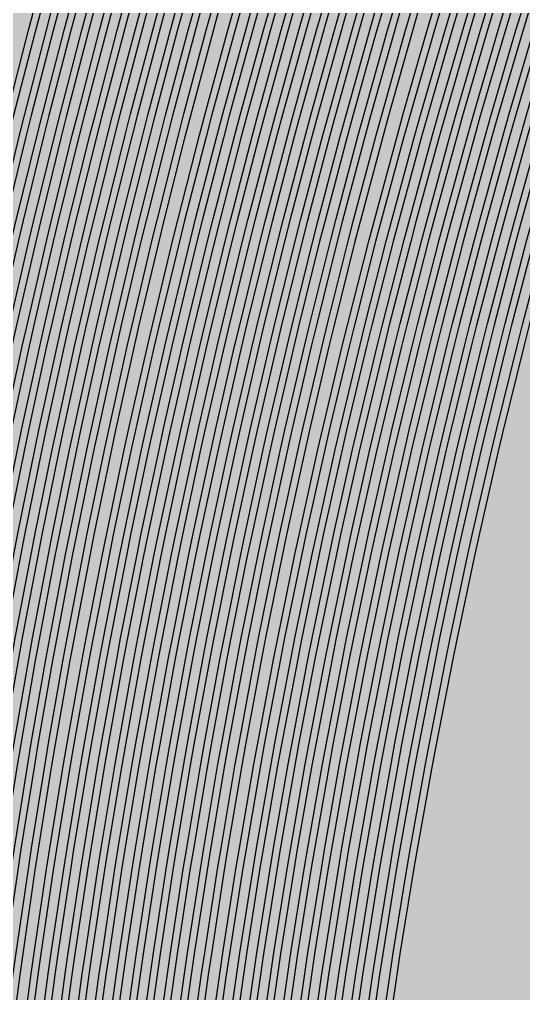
# Model space of a CAD drawing. Header units: metres. Extents: x -7220 to 10980, y -29667 to 1833.
# Drawn here: x 3068.9 to 3219, y -17403.7 to -17113.4 of the extents above; entities that cross this region are included whole.
import ezdxf

# ---------------------------------------------------------------- set-up
doc = ezdxf.new("R2010")
doc.units = ezdxf.units.M
doc.layers.add('Metal1', color=4, linetype='CONTINUOUS')
doc.layers.add('Polyimide', color=7, linetype='CONTINUOUS')

msp = doc.modelspace()

# ---------------------------------------------------------------- hatches: boundary and pattern name
at = {"layer": 'Polyimide'}
msp.add_hatch(color=7, dxfattribs=at).paths.add_polyline_path([(4099.45, -13861.55), (4142.64, -14152.77), (4214.18, -14438.35), (4313.36, -14715.55), (4439.24, -14981.69), (4590.59, -15234.21), (4765.97, -15470.68), (4963.68, -15688.82), (5181.82, -15886.53), (5418.29, -16061.91), (5670.81, -16213.26), (5936.95, -16339.14), (6214.15, -16438.32), (6499.73, -16509.85), (6790.95, -16553.05), (7085, -16567.5), (9980.38, -16567.5), (10058.79, -16571.35), (10136.45, -16582.87), (10212.6, -16601.95), (10286.52, -16628.4), (10357.49, -16661.96), (10424.83, -16702.32), (10487.89, -16749.09), (10546.06, -16801.81), (10598.78, -16859.98), (10645.55, -16923.04), (10685.91, -16990.38), (10719.48, -17061.35), (10745.93, -17135.27), (10765, -17211.43), (10776.52, -17289.08), (10780.38, -17367.5), (10780.38, -21957.3), (10741.61, -22012.91), (10705.97, -22070.59), (10673.58, -22130.14), (10644.53, -22191.39), (10618.92, -22254.16), (10596.82, -22318.25), (10578.3, -22383.46), (10563.41, -22449.6), (10552.21, -22516.46), (10544.72, -22583.84), (10540.97, -22651.53), (10540.97, -22719.32), (10544.72, -22787.01), (10552.21, -22854.38), (10563.41, -22921.24), (10578.3, -22987.38), (10596.82, -23052.6), (10618.92, -23116.68), (10644.53, -23179.45), (10673.58, -23240.71), (10705.97, -23300.26), (10741.61, -23357.93), (10780.38, -23413.54), (10780.38, -28667.5), (10776.52, -28745.91), (10765, -28823.57), (10745.93, -28899.73), (10719.48, -28973.65), (10685.91, -29044.62), (10645.55, -29111.96), (10598.78, -29175.01), (10546.06, -29233.19), (10487.89, -29285.91), (10424.83, -29332.68), (10357.49, -29373.04), (10286.52, -29406.6), (10212.6, -29433.05), (10136.45, -29452.13), (10058.79, -29463.65), (9980.38, -29467.5), (-6219.63, -29467.5), (-6298.04, -29463.65), (-6375.7, -29452.13), (-6451.85, -29433.05), (-6525.77, -29406.6), (-6596.74, -29373.04), (-6664.08, -29332.68), (-6727.14, -29285.91), (-6785.31, -29233.19), (-6838.03, -29175.01), (-6884.8, -29111.96), (-6925.16, -29044.62), (-6958.73, -28973.65), (-6985.18, -28899.73), (-7004.25, -28823.57), (-7015.77, -28745.91), (-7019.63, -28667.5), (-7019.63, -23426.32), (-6979.36, -23370.07), (-6942.33, -23311.63), (-6908.66, -23251.2), (-6878.45, -23188.96), (-6851.81, -23125.12), (-6828.81, -23059.88), (-6809.53, -22993.44), (-6794.04, -22926.02), (-6782.37, -22857.83), (-6774.57, -22789.09), (-6770.67, -22720.02), (-6770.67, -22650.84), (-6774.57, -22581.77), (-6782.37, -22513.03), (-6794.04, -22444.84), (-6809.53, -22377.42), (-6828.81, -22310.98), (-6851.81, -22245.74), (-6878.45, -22181.89), (-6908.66, -22119.66), (-6942.33, -22059.22), (-6979.36, -22000.79), (-7019.63, -21944.54), (-7019.63, -17367.5), (-7015.77, -17289.08), (-7004.25, -17211.43), (-6985.18, -17135.27), (-6958.73, -17061.35), (-6925.16, -16990.38), (-6884.8, -16923.04), (-6838.03, -16859.98), (-6785.31, -16801.81), (-6727.14, -16749.09), (-6664.08, -16702.32), (-6596.74, -16661.96), (-6525.77, -16628.4), (-6451.85, -16601.95), (-6375.7, -16582.87), (-6298.04, -16571.35), (-6219.63, -16567.5), (-3314, -16567.5), (-3019.95, -16553.05), (-2728.73, -16509.85), (-2443.15, -16438.32), (-2165.95, -16339.14), (-1899.81, -16213.26), (-1647.29, -16061.91), (-1410.82, -15886.53), (-1192.68, -15688.82), (-994.97, -15470.68), (-819.59, -15234.21), (-668.24, -14981.69), (-542.36, -14715.55), (-443.18, -14438.35), (-371.64, -14152.77), (-328.45, -13861.55), (-314, -13567.5), (-314, -13373.48), (-317.45, -13328.11), (-327.72, -13283.78), (-344.58, -13241.52), (-367.63, -13202.3), (-396.35, -13167.01), (-430.08, -13136.47), (-468.03, -13111.38), (-509.35, -13092.32), (-509.35, -13092.32), (-578.18, -13061.27), (-642.2, -13021.24), (-700.26, -12972.96), (-751.3, -12917.31), (-794.39, -12855.3), (-828.74, -12788.06), (-853.73, -12716.8), (-868.91, -12642.84), (-874, -12567.5), (-868.91, -12492.16), (-853.73, -12418.19), (-828.74, -12346.94), (-794.39, -12279.7), (-751.3, -12217.69), (-700.26, -12162.04), (-642.2, -12113.76), (-578.18, -12073.73), (-509.35, -12042.68), (-509.35, -12042.68), (-468.03, -12023.62), (-430.08, -11998.53), (-396.35, -11967.99), (-367.63, -11932.7), (-344.58, -11893.47), (-327.72, -11851.21), (-317.45, -11806.89), (-314, -11761.52), (-314, -11074.31), (-317.45, -11028.94), (-327.72, -10984.62), (-344.58, -10942.36), (-367.63, -10903.13), (-396.35, -10867.84), (-430.08, -10837.3), (-468.03, -10812.21), (-509.35, -10793.16), (-509.35, -10793.16), (-578.18, -10762.1), (-642.2, -10722.07), (-700.26, -10673.8), (-751.3, -10618.15), (-794.39, -10556.13), (-828.74, -10488.89), (-853.73, -10417.64), (-868.91, -10343.67), (-874, -10268.33), (-868.91, -10192.99), (-853.73, -10119.03), (-828.74, -10047.77), (-794.39, -9980.53), (-751.3, -9918.52), (-700.26, -9862.87), (-642.2, -9814.59), (-578.18, -9774.56), (-509.35, -9743.51), (-509.35, -9743.51), (-468.03, -9724.45), (-430.08, -9699.36), (-396.35, -9668.82), (-367.63, -9633.53), (-344.58, -9594.31), (-327.72, -9552.05), (-317.45, -9507.72), (-314, -9462.35), (-314, -8775.14), (-317.45, -8729.78), (-327.72, -8685.45), (-344.58, -8643.19), (-367.63, -8603.96), (-396.35, -8568.68), (-430.08, -8538.14), (-468.03, -8513.05), (-509.35, -8493.99), (-509.35, -8493.99), (-578.18, -8462.94), (-642.2, -8422.91), (-700.26, -8374.63), (-751.3, -8318.98), (-794.39, -8256.97), (-828.74, -8189.73), (-853.73, -8118.47), (-868.91, -8044.5), (-874, -7969.17), (-868.91, -7893.83), (-853.73, -7819.86), (-828.74, -7748.61), (-794.39, -7681.36), (-751.3, -7619.35), (-700.26, -7563.7), (-642.2, -7515.42), (-578.18, -7475.4), (-509.35, -7444.34), (-509.35, -7444.34), (-468.03, -7425.28), (-430.08, -7400.2), (-396.35, -7369.66), (-367.63, -7334.37), (-344.58, -7295.14), (-327.72, -7252.88), (-317.45, -7208.56), (-314, -7163.19), (-314, -6475.98), (-317.45, -6430.61), (-327.72, -6386.29), (-344.58, -6344.02), (-367.63, -6304.8), (-396.35, -6269.51), (-430.08, -6238.97), (-468.03, -6213.88), (-509.35, -6194.82), (-509.35, -6194.82), (-578.18, -6163.77), (-642.2, -6123.74), (-700.26, -6075.46), (-751.3, -6019.81), (-794.39, -5957.8), (-828.74, -5890.56), (-853.73, -5819.31), (-868.91, -5745.34), (-874, -5670), (-868.91, -5594.66), (-853.73, -5520.69), (-828.74, -5449.44), (-794.39, -5382.2), (-751.3, -5320.19), (-700.26, -5264.54), (-642.2, -5216.26), (-578.18, -5176.23), (-509.35, -5145.18), (-509.35, -5145.18), (-468.03, -5126.12), (-430.08, -5101.03), (-396.35, -5070.49), (-367.63, -5035.2), (-344.58, -4995.98), (-327.72, -4953.71), (-317.45, -4909.39), (-314, -4864.02), (-314, 380), (-314, 1532.5), (-269, 1532.5), (-268.78, 1525.63), (-268.1, 1518.79), (-266.98, 1512.02), (-265.42, 1505.32), (-263.43, 1498.75), (-261.01, 1492.32), (-258.17, 1486.06), (-254.93, 1480), (-251.3, 1474.17), (-247.3, 1468.58), (-242.94, 1463.27), (-238.25, 1458.25), (-233.23, 1453.56), (-227.92, 1449.2), (-222.33, 1445.2), (-216.5, 1441.57), (-210.44, 1438.33), (-204.18, 1435.49), (-197.75, 1433.07), (-191.18, 1431.08), (-184.48, 1429.52), (-177.71, 1428.4), (-170.87, 1427.72), (-164, 1427.5), (-157.13, 1427.72), (-150.29, 1428.4), (-143.52, 1429.52), (-136.82, 1431.08), (-130.25, 1433.07), (-123.82, 1435.49), (-117.56, 1438.33), (-111.5, 1441.57), (-105.67, 1445.2), (-100.08, 1449.2), (-94.77, 1453.56), (-89.75, 1458.25), (-85.06, 1463.27), (-80.7, 1468.58), (-76.7, 1474.17), (-73.07, 1480), (-69.83, 1486.06), (-66.99, 1492.32), (-64.57, 1498.75), (-62.58, 1505.32), (-61.02, 1512.02), (-59.9, 1518.79), (-59.22, 1525.63), (-59, 1532.5), (1786, 1532.5), (3835, 1532.5), (3835.21, 1539.04), (3835.86, 1545.55), (3836.92, 1552.01), (3838.41, 1558.38), (3840.31, 1564.64), (3842.61, 1570.77), (3845.31, 1576.73), (3848.4, 1582.5), (3851.85, 1588.06), (3855.66, 1593.38), (3859.82, 1598.43), (3864.29, 1603.21), (3869.07, 1607.68), (3874.12, 1611.84), (3879.44, 1615.65), (3885, 1619.1), (3890.77, 1622.19), (3896.73, 1624.89), (3902.86, 1627.19), (3909.12, 1629.09), (3915.49, 1630.58), (3921.95, 1631.64), (3928.46, 1632.29), (3935, 1632.5), (3941.54, 1632.29), (3948.05, 1631.64), (3954.51, 1630.58), (3960.88, 1629.09), (3967.14, 1627.19), (3973.27, 1624.89), (3979.23, 1622.19), (3985, 1619.1), (3990.56, 1615.65), (3995.88, 1611.84), (4000.93, 1607.68), (4005.71, 1603.21), (4010.18, 1598.43), (4014.34, 1593.38), (4018.15, 1588.06), (4021.6, 1582.5), (4024.69, 1576.73), (4027.39, 1570.77), (4029.69, 1564.64), (4031.59, 1558.38), (4033.08, 1552.01), (4034.14, 1545.55), (4034.79, 1539.04), (4035, 1532.5), (4085, 1532.5), (4085, 380), (4085, 330), (4085, -4864.02), (4088.45, -4909.39), (4098.72, -4953.71), (4115.58, -4995.98), (4138.63, -5035.2), (4167.35, -5070.49), (4201.08, -5101.03), (4239.03, -5126.12), (4280.35, -5145.18), (4280.35, -5145.18), (4349.18, -5176.23), (4413.2, -5216.26), (4471.26, -5264.54), (4522.3, -5320.19), (4565.39, -5382.2), (4599.74, -5449.44), (4624.73, -5520.69), (4639.91, -5594.66), (4645, -5670), (4639.91, -5745.34), (4624.73, -5819.31), (4599.74, -5890.56), (4565.39, -5957.8), (4522.3, -6019.81), (4471.26, -6075.46), (4413.2, -6123.74), (4349.18, -6163.77), (4280.35, -6194.82), (4239.03, -6213.88), (4201.08, -6238.97), (4167.35, -6269.51), (4138.63, -6304.8), (4115.58, -6344.02), (4098.72, -6386.29), (4088.45, -6430.61), (4085, -6475.98), (4085, -13567.5), (4099.45, -13861.55)])

# ---------------------------------------------------------------- linework, layer by layer
at = {"layer": 'Metal1'}
for points in [[(3013.06, -17422.89), (3016.21, -17397.92), (3017.05, -17391.64), (3020.55, -17366.66), (3021.48, -17360.38), (3025.34, -17335.41), (3026.36, -17329.13), (3030.58, -17304.16), (3031.68, -17297.87), (3036.26, -17272.91), (3037.46, -17266.62), (3042.4, -17241.65), (3043.69, -17235.36), (3049, -17210.4), (3050.39, -17204.11), (3056.06, -17179.15), (3057.54, -17172.86), (3063.58, -17147.9), (3065.16, -17141.6), (3071.57, -17116.65), (3073.24, -17110.35)], [(3075.17, -17110.87), (3073.51, -17117.15), (3067.09, -17142.09), (3065.53, -17148.38), (3059.48, -17173.32), (3058.01, -17179.6), (3052.34, -17204.55), (3050.96, -17210.83), (3045.65, -17235.77), (3044.36, -17242.05), (3039.42, -17267), (3038.23, -17273.27), (3033.65, -17298.23), (3032.55, -17304.5), (3028.33, -17329.46), (3027.32, -17335.72), (3023.46, -17360.68), (3022.53, -17366.95), (3019.03, -17391.91), (3018.2, -17398.17), (3015.05, -17423.14)], [(3018.13, -17422.89), (3021.29, -17397.92), (3022.13, -17391.64), (3025.64, -17366.66), (3026.57, -17360.38), (3030.45, -17335.41), (3031.47, -17329.13), (3035.7, -17304.16), (3036.81, -17297.87), (3041.41, -17272.91), (3042.62, -17266.62), (3047.58, -17241.65), (3048.87, -17235.36), (3054.2, -17210.4), (3055.59, -17204.11), (3061.28, -17179.15), (3062.77, -17172.85), (3068.84, -17147.9), (3070.41, -17141.6), (3076.86, -17116.65), (3078.53, -17110.35)], [(3080.46, -17110.87), (3078.79, -17117.15), (3072.35, -17142.09), (3070.78, -17148.38), (3064.71, -17173.32), (3063.23, -17179.6), (3057.54, -17204.55), (3056.15, -17210.83), (3050.83, -17235.77), (3049.54, -17242.05), (3044.58, -17267), (3043.38, -17273.28), (3038.78, -17298.23), (3037.67, -17304.5), (3033.44, -17329.46), (3032.42, -17335.72), (3028.55, -17360.68), (3027.62, -17366.95), (3024.11, -17391.91), (3023.27, -17398.17), (3020.11, -17423.14)], [(3023.19, -17422.89), (3026.36, -17397.91), (3027.2, -17391.64), (3030.73, -17366.66), (3031.67, -17360.38), (3035.56, -17335.41), (3036.58, -17329.13), (3040.83, -17304.16), (3041.95, -17297.87), (3046.56, -17272.91), (3047.77, -17266.62), (3052.75, -17241.65), (3054.05, -17235.36), (3059.4, -17210.4), (3060.79, -17204.11), (3066.51, -17179.15), (3068, -17172.85), (3074.09, -17147.9), (3075.67, -17141.6), (3082.14, -17116.65), (3083.82, -17110.34)], [(3085.75, -17110.87), (3084.07, -17117.15), (3077.61, -17142.09), (3076.03, -17148.38), (3069.94, -17173.32), (3068.46, -17179.6), (3062.74, -17204.55), (3061.35, -17210.83), (3056.01, -17235.78), (3054.71, -17242.05), (3049.73, -17267), (3048.53, -17273.28), (3043.91, -17298.23), (3042.8, -17304.5), (3038.55, -17329.46), (3037.53, -17335.73), (3033.64, -17360.68), (3032.71, -17366.95), (3029.18, -17391.91), (3028.34, -17398.17), (3025.17, -17423.14)], [(3028.25, -17422.89), (3031.43, -17397.91), (3032.28, -17391.64), (3035.82, -17366.66), (3036.76, -17360.38), (3040.66, -17335.41), (3041.69, -17329.13), (3045.96, -17304.16), (3047.08, -17297.87), (3051.71, -17272.91), (3052.92, -17266.62), (3057.92, -17241.65), (3059.23, -17235.36), (3064.59, -17210.4), (3065.99, -17204.11), (3071.73, -17179.15), (3073.23, -17172.85), (3079.34, -17147.9), (3080.93, -17141.6), (3087.42, -17116.64), (3089.11, -17110.34)], [(3091.04, -17110.87), (3089.36, -17117.16), (3082.87, -17142.09), (3081.28, -17148.38), (3075.17, -17173.32), (3073.68, -17179.6), (3067.95, -17204.55), (3066.55, -17210.83), (3061.18, -17235.78), (3059.88, -17242.05), (3054.89, -17267), (3053.68, -17273.28), (3049.05, -17298.23), (3047.93, -17304.5), (3043.66, -17329.46), (3042.64, -17335.73), (3038.74, -17360.68), (3037.8, -17366.95), (3034.26, -17391.91), (3033.42, -17398.17), (3030.23, -17423.14)], [(3033.31, -17422.89), (3036.51, -17397.91), (3037.36, -17391.64), (3040.91, -17366.66), (3041.85, -17360.38), (3045.77, -17335.41), (3046.8, -17329.13), (3051.09, -17304.16), (3052.21, -17297.87), (3056.86, -17272.9), (3058.08, -17266.62), (3063.09, -17241.65), (3064.4, -17235.36), (3069.79, -17210.4), (3071.2, -17204.11), (3076.96, -17179.15), (3078.46, -17172.85), (3084.59, -17147.9), (3086.19, -17141.6), (3092.71, -17116.64), (3094.4, -17110.34)], [(3096.33, -17110.87), (3094.64, -17117.16), (3088.13, -17142.1), (3086.54, -17148.38), (3080.4, -17173.32), (3078.9, -17179.61), (3073.15, -17204.55), (3071.75, -17210.83), (3066.36, -17235.78), (3065.05, -17242.05), (3060.04, -17267), (3058.82, -17273.28), (3054.18, -17298.23), (3053.06, -17304.5), (3048.78, -17329.46), (3047.75, -17335.73), (3043.83, -17360.68), (3042.89, -17366.95), (3039.34, -17391.91), (3038.49, -17398.18), (3035.29, -17423.14)], [(3038.37, -17422.89), (3041.58, -17397.91), (3042.43, -17391.64), (3046, -17366.66), (3046.95, -17360.38), (3050.88, -17335.41), (3051.92, -17329.13), (3056.21, -17304.16), (3057.34, -17297.87), (3062.01, -17272.9), (3063.23, -17266.62), (3068.27, -17241.65), (3069.58, -17235.36), (3074.99, -17210.4), (3076.4, -17204.11), (3082.18, -17179.15), (3083.69, -17172.85), (3089.85, -17147.9), (3091.45, -17141.6), (3097.99, -17116.64), (3099.69, -17110.34)], [(3101.62, -17110.87), (3099.92, -17117.16), (3093.39, -17142.1), (3091.79, -17148.38), (3085.63, -17173.32), (3084.13, -17179.61), (3078.35, -17204.55), (3076.94, -17210.83), (3071.54, -17235.78), (3070.23, -17242.05), (3065.19, -17267), (3063.97, -17273.28), (3059.31, -17298.23), (3058.18, -17304.5), (3053.89, -17329.46), (3052.85, -17335.73), (3048.92, -17360.69), (3047.98, -17366.95), (3044.41, -17391.91), (3043.56, -17398.18), (3040.36, -17423.14)], [(3043.43, -17422.89), (3046.65, -17397.91), (3047.51, -17391.64), (3051.09, -17366.66), (3052.04, -17360.38), (3055.99, -17335.41), (3057.03, -17329.13), (3061.34, -17304.16), (3062.47, -17297.87), (3067.16, -17272.9), (3068.38, -17266.62), (3073.44, -17241.65), (3074.76, -17235.36), (3080.19, -17210.4), (3081.6, -17204.11), (3087.41, -17179.15), (3088.92, -17172.85), (3095.1, -17147.9), (3096.71, -17141.6), (3103.27, -17116.64), (3104.98, -17110.34)], [(3106.91, -17110.87), (3105.2, -17117.16), (3098.65, -17142.1), (3097.04, -17148.38), (3090.86, -17173.32), (3089.35, -17179.61), (3083.55, -17204.55), (3082.14, -17210.83), (3076.72, -17235.78), (3075.4, -17242.06), (3070.35, -17267.01), (3069.12, -17273.28), (3064.44, -17298.23), (3063.31, -17304.5), (3059, -17329.46), (3057.96, -17335.73), (3054.02, -17360.69), (3053.07, -17366.95), (3049.49, -17391.91), (3048.64, -17398.18), (3045.42, -17423.14)], [(3048.49, -17422.89), (3051.73, -17397.91), (3052.59, -17391.63), (3056.18, -17366.66), (3057.13, -17360.38), (3061.1, -17335.41), (3062.14, -17329.12), (3066.47, -17304.16), (3067.61, -17297.87), (3072.31, -17272.9), (3073.54, -17266.61), (3078.61, -17241.65), (3079.94, -17235.36), (3085.38, -17210.4), (3086.81, -17204.1), (3092.63, -17179.15), (3094.15, -17172.85), (3100.35, -17147.89), (3101.97, -17141.59), (3108.56, -17116.64), (3110.27, -17110.34)], [(3112.2, -17110.87), (3110.49, -17117.16), (3103.9, -17142.1), (3102.29, -17148.38), (3096.09, -17173.33), (3094.58, -17179.61), (3088.76, -17204.55), (3087.34, -17210.83), (3081.89, -17235.78), (3080.57, -17242.06), (3075.5, -17267.01), (3074.27, -17273.28), (3069.57, -17298.23), (3068.44, -17304.5), (3064.11, -17329.46), (3063.07, -17335.73), (3059.11, -17360.69), (3058.16, -17366.95), (3054.57, -17391.91), (3053.71, -17398.18), (3050.48, -17423.14)], [(3053.56, -17422.89), (3056.8, -17397.91), (3057.66, -17391.63), (3061.27, -17366.66), (3062.23, -17360.38), (3066.2, -17335.41), (3067.25, -17329.12), (3071.6, -17304.16), (3072.74, -17297.87), (3077.46, -17272.9), (3078.69, -17266.61), (3083.78, -17241.65), (3085.11, -17235.36), (3090.58, -17210.4), (3092.01, -17204.1), (3097.86, -17179.15), (3099.38, -17172.85), (3105.61, -17147.89), (3107.23, -17141.59), (3113.84, -17116.64), (3115.56, -17110.34)], [(3117.49, -17110.87), (3115.77, -17117.16), (3109.16, -17142.1), (3107.54, -17148.39), (3101.32, -17173.33), (3099.8, -17179.61), (3093.96, -17204.55), (3092.53, -17210.83), (3087.07, -17235.78), (3085.74, -17242.06), (3080.65, -17267.01), (3079.42, -17273.28), (3074.71, -17298.23), (3073.57, -17304.51), (3069.22, -17329.46), (3068.18, -17335.73), (3064.2, -17360.69), (3063.25, -17366.95), (3059.64, -17391.91), (3058.78, -17398.18), (3055.54, -17423.14)], [(3058.62, -17422.89), (3061.87, -17397.91), (3062.74, -17391.63), (3066.36, -17366.66), (3067.32, -17360.38), (3071.31, -17335.41), (3072.36, -17329.12), (3076.73, -17304.16), (3077.87, -17297.87), (3082.61, -17272.9), (3083.85, -17266.61), (3088.96, -17241.65), (3090.29, -17235.36), (3095.78, -17210.4), (3097.21, -17204.1), (3103.08, -17179.15), (3104.61, -17172.85), (3110.86, -17147.89), (3112.49, -17141.59), (3119.12, -17116.64), (3120.85, -17110.34)], [(3122.77, -17110.87), (3121.05, -17117.16), (3114.42, -17142.1), (3112.8, -17148.39), (3106.55, -17173.33), (3105.02, -17179.61), (3099.16, -17204.55), (3097.73, -17210.83), (3092.25, -17235.78), (3090.91, -17242.06), (3085.81, -17267.01), (3084.57, -17273.28), (3079.84, -17298.23), (3078.69, -17304.51), (3074.33, -17329.46), (3073.29, -17335.73), (3069.3, -17360.69), (3068.34, -17366.95), (3064.72, -17391.91), (3063.86, -17398.18), (3060.6, -17423.14)], [(3063.7, -17422.89), (3066.97, -17397.91), (3067.84, -17391.63), (3071.49, -17366.66), (3072.45, -17360.38), (3076.46, -17335.41), (3077.52, -17329.12), (3081.9, -17304.15), (3083.05, -17297.87), (3087.81, -17272.9), (3089.06, -17266.61), (3094.19, -17241.65), (3095.54, -17235.36), (3101.05, -17210.4), (3102.49, -17204.1), (3108.39, -17179.15), (3109.92, -17172.85), (3116.21, -17147.89), (3117.84, -17141.59), (3124.51, -17116.64), (3126.25, -17110.34)], [(3128.17, -17110.87), (3126.44, -17117.16), (3119.78, -17142.1), (3118.14, -17148.39), (3111.87, -17173.33), (3110.33, -17179.61), (3104.44, -17204.55), (3103, -17210.84), (3097.49, -17235.78), (3096.15, -17242.06), (3091.02, -17267.01), (3089.77, -17273.28), (3085.02, -17298.23), (3083.87, -17304.51), (3079.49, -17329.46), (3078.43, -17335.73), (3074.42, -17360.69), (3073.46, -17366.96), (3069.82, -17391.91), (3068.96, -17398.18), (3065.69, -17423.14)], [(3069.02, -17422.89), (3072.35, -17397.91), (3073.24, -17391.63), (3076.95, -17366.66), (3077.93, -17360.38), (3082.01, -17335.41), (3083.09, -17329.12), (3087.56, -17304.15), (3088.73, -17297.86), (3093.58, -17272.9), (3094.85, -17266.61), (3100.08, -17241.65), (3101.45, -17235.35), (3107.06, -17210.4), (3108.53, -17204.1), (3114.54, -17179.14), (3116.1, -17172.84), (3122.5, -17147.89), (3124.17, -17141.59), (3130.96, -17116.64), (3132.73, -17110.33)], [(3134.65, -17110.88), (3132.89, -17117.17), (3126.1, -17142.11), (3124.44, -17148.39), (3118.04, -17173.33), (3116.48, -17179.62), (3110.48, -17204.56), (3109.01, -17210.84), (3103.4, -17235.79), (3102.03, -17242.07), (3096.81, -17267.01), (3095.54, -17273.29), (3090.69, -17298.24), (3089.52, -17304.51), (3085.06, -17329.46), (3083.99, -17335.74), (3079.9, -17360.69), (3078.92, -17366.96), (3075.21, -17391.92), (3074.33, -17398.18), (3071, -17423.14)], [(3074.08, -17422.89), (3077.42, -17397.91), (3078.31, -17391.63), (3082.03, -17366.66), (3083.02, -17360.37), (3087.12, -17335.4), (3088.2, -17329.12), (3092.68, -17304.15), (3093.86, -17297.86), (3098.73, -17272.9), (3100, -17266.61), (3105.25, -17241.65), (3106.62, -17235.35), (3112.26, -17210.39), (3113.73, -17204.1), (3119.76, -17179.14), (3121.33, -17172.84), (3127.76, -17147.89), (3129.43, -17141.59), (3136.25, -17116.64), (3138.02, -17110.33)], [(3139.94, -17110.88), (3138.17, -17117.17), (3131.36, -17142.11), (3129.69, -17148.4), (3123.27, -17173.33), (3121.7, -17179.62), (3115.68, -17204.56), (3114.21, -17210.84), (3108.58, -17235.79), (3107.21, -17242.07), (3101.96, -17267.01), (3100.69, -17273.29), (3095.83, -17298.24), (3094.65, -17304.51), (3090.17, -17329.47), (3089.09, -17335.74), (3084.99, -17360.69), (3084.01, -17366.96), (3080.29, -17391.92), (3079.4, -17398.18), (3076.06, -17423.14)], [(3079.14, -17422.89), (3082.5, -17397.91), (3083.39, -17391.63), (3087.12, -17366.66), (3088.11, -17360.37), (3092.23, -17335.4), (3093.31, -17329.12), (3097.81, -17304.15), (3098.99, -17297.86), (3103.88, -17272.9), (3105.15, -17266.61), (3110.42, -17241.65), (3111.8, -17235.35), (3117.46, -17210.39), (3118.94, -17204.1), (3124.99, -17179.14), (3126.56, -17172.84), (3133.01, -17147.89), (3134.69, -17141.59), (3141.53, -17116.64), (3143.31, -17110.33)], [(3145.23, -17110.88), (3143.46, -17117.17), (3136.62, -17142.11), (3134.94, -17148.4), (3128.5, -17173.33), (3126.93, -17179.62), (3120.88, -17204.56), (3119.41, -17210.84), (3113.75, -17235.79), (3112.38, -17242.07), (3107.11, -17267.01), (3105.84, -17273.29), (3100.96, -17298.24), (3099.78, -17304.51), (3095.28, -17329.47), (3094.2, -17335.74), (3090.09, -17360.69), (3089.1, -17366.96), (3085.37, -17391.92), (3084.48, -17398.18), (3081.12, -17423.14)], [(3084.2, -17422.88), (3087.57, -17397.91), (3088.47, -17391.63), (3092.21, -17366.66), (3093.21, -17360.37), (3097.34, -17335.4), (3098.42, -17329.12), (3102.94, -17304.15), (3104.12, -17297.86), (3109.02, -17272.9), (3110.31, -17266.61), (3115.6, -17241.65), (3116.98, -17235.35), (3122.66, -17210.39), (3124.14, -17204.1), (3130.21, -17179.14), (3131.79, -17172.84), (3138.26, -17147.89), (3139.95, -17141.58), (3146.81, -17116.64), (3148.6, -17110.33)], [(3150.52, -17110.88), (3148.74, -17117.17), (3141.88, -17142.11), (3140.2, -17148.4), (3133.73, -17173.33), (3132.15, -17179.62), (3126.08, -17204.56), (3124.61, -17210.84), (3118.93, -17235.79), (3117.55, -17242.07), (3112.27, -17267.01), (3110.99, -17273.29), (3106.09, -17298.24), (3104.91, -17304.51), (3100.39, -17329.47), (3099.31, -17335.74), (3095.18, -17360.69), (3094.19, -17366.96), (3090.44, -17391.92), (3089.55, -17398.18), (3086.18, -17423.14)], [(3089.26, -17422.88), (3092.64, -17397.91), (3093.54, -17391.63), (3097.3, -17366.66), (3098.3, -17360.37), (3102.44, -17335.4), (3103.54, -17329.12), (3108.07, -17304.15), (3109.26, -17297.86), (3114.17, -17272.9), (3115.46, -17266.61), (3120.77, -17241.65), (3122.16, -17235.35), (3127.85, -17210.39), (3129.34, -17204.09), (3135.44, -17179.14), (3137.02, -17172.84), (3143.51, -17147.89), (3145.2, -17141.58), (3152.1, -17116.64), (3153.89, -17110.33)], [(3155.81, -17110.88), (3154.02, -17117.18), (3147.13, -17142.11), (3145.45, -17148.4), (3138.96, -17173.34), (3137.38, -17179.62), (3131.29, -17204.56), (3129.8, -17210.85), (3124.11, -17235.79), (3122.72, -17242.07), (3117.42, -17267.01), (3116.13, -17273.29), (3111.22, -17298.24), (3110.03, -17304.52), (3105.51, -17329.47), (3104.42, -17335.74), (3100.27, -17360.69), (3099.28, -17366.96), (3095.52, -17391.92), (3094.62, -17398.19), (3091.24, -17423.15)], [(3094.32, -17422.88), (3097.72, -17397.91), (3098.62, -17391.63), (3102.39, -17366.66), (3103.39, -17360.37), (3107.55, -17335.4), (3108.65, -17329.12), (3113.19, -17304.15), (3114.39, -17297.86), (3119.32, -17272.9), (3120.62, -17266.61), (3125.94, -17241.65), (3127.33, -17235.35), (3133.05, -17210.39), (3134.55, -17204.09), (3140.66, -17179.14), (3142.25, -17172.84), (3148.77, -17147.89), (3150.46, -17141.58), (3157.38, -17116.64), (3159.18, -17110.33)], [(3161.1, -17110.88), (3159.3, -17117.18), (3152.39, -17142.11), (3150.7, -17148.4), (3144.19, -17173.34), (3142.6, -17179.62), (3136.49, -17204.56), (3135, -17210.85), (3129.29, -17235.79), (3127.9, -17242.07), (3122.57, -17267.02), (3121.28, -17273.29), (3116.35, -17298.24), (3115.16, -17304.52), (3110.62, -17329.47), (3109.52, -17335.74), (3105.37, -17360.69), (3104.37, -17366.96), (3100.6, -17391.92), (3099.7, -17398.19), (3096.31, -17423.15)], [(3099.38, -17422.88), (3102.79, -17397.91), (3103.69, -17391.63), (3107.48, -17366.66), (3108.49, -17360.37), (3112.66, -17335.4), (3113.76, -17329.12), (3118.32, -17304.15), (3119.52, -17297.86), (3124.47, -17272.9), (3125.77, -17266.6), (3131.11, -17241.64), (3132.51, -17235.35), (3138.25, -17210.39), (3139.75, -17204.09), (3145.88, -17179.14), (3147.48, -17172.84), (3154.02, -17147.89), (3155.72, -17141.58), (3162.66, -17116.63), (3164.47, -17110.33)], [(3166.39, -17110.88), (3164.59, -17117.18), (3157.65, -17142.11), (3155.95, -17148.4), (3149.42, -17173.34), (3147.82, -17179.62), (3141.69, -17204.56), (3140.2, -17210.85), (3134.46, -17235.79), (3133.07, -17242.07), (3127.73, -17267.02), (3126.43, -17273.29), (3121.48, -17298.24), (3120.29, -17304.52), (3115.73, -17329.47), (3114.63, -17335.74), (3110.46, -17360.69), (3109.46, -17366.96), (3105.67, -17391.92), (3104.77, -17398.19), (3101.37, -17423.15)], [(3104.45, -17422.88), (3107.86, -17397.91), (3108.77, -17391.63), (3112.57, -17366.66), (3113.58, -17360.37), (3117.77, -17335.4), (3118.87, -17329.12), (3123.45, -17304.15), (3124.65, -17297.86), (3129.62, -17272.9), (3130.92, -17266.6), (3136.29, -17241.64), (3137.69, -17235.35), (3143.45, -17210.39), (3144.95, -17204.09), (3151.11, -17179.14), (3152.71, -17172.84), (3159.27, -17147.89), (3160.98, -17141.58), (3167.94, -17116.63), (3169.76, -17110.33)], [(3171.68, -17110.89), (3169.87, -17117.18), (3162.91, -17142.11), (3161.21, -17148.4), (3154.65, -17173.34), (3153.05, -17179.63), (3146.9, -17204.56), (3145.39, -17210.85), (3139.64, -17235.79), (3138.24, -17242.07), (3132.88, -17267.02), (3131.58, -17273.29), (3126.62, -17298.24), (3125.42, -17304.52), (3120.84, -17329.47), (3119.74, -17335.74), (3115.55, -17360.69), (3114.55, -17366.96), (3110.75, -17391.92), (3109.84, -17398.19), (3106.43, -17423.15)], [(3109.51, -17422.88), (3112.94, -17397.91), (3113.85, -17391.63), (3117.66, -17366.66), (3118.67, -17360.37), (3122.88, -17335.4), (3123.98, -17329.11), (3128.58, -17304.15), (3129.78, -17297.86), (3134.77, -17272.9), (3136.08, -17266.6), (3141.46, -17241.64), (3142.87, -17235.35), (3148.65, -17210.39), (3150.15, -17204.09), (3156.33, -17179.14), (3157.94, -17172.84), (3164.53, -17147.89), (3166.24, -17141.58), (3173.23, -17116.63), (3175.05, -17110.33)], [(3176.97, -17110.89), (3175.15, -17117.18), (3168.17, -17142.11), (3166.46, -17148.4), (3159.88, -17173.34), (3158.27, -17179.63), (3152.1, -17204.57), (3150.59, -17210.85), (3144.82, -17235.79), (3143.41, -17242.07), (3138.03, -17267.02), (3136.73, -17273.3), (3131.75, -17298.24), (3130.54, -17304.52), (3125.95, -17329.47), (3124.85, -17335.74), (3120.65, -17360.7), (3119.64, -17366.96), (3115.83, -17391.92), (3114.92, -17398.19), (3111.49, -17423.15)], [(3114.57, -17422.88), (3118.01, -17397.91), (3118.92, -17391.63), (3122.75, -17366.66), (3123.77, -17360.37), (3127.98, -17335.4), (3129.1, -17329.11), (3133.71, -17304.15), (3134.92, -17297.86), (3139.92, -17272.9), (3141.23, -17266.6), (3146.63, -17241.64), (3148.04, -17235.35), (3153.84, -17210.39), (3155.36, -17204.09), (3161.56, -17179.14), (3163.17, -17172.84), (3169.78, -17147.89), (3171.5, -17141.58), (3178.51, -17116.63), (3180.34, -17110.32)], [(3182.26, -17110.89), (3180.43, -17117.18), (3173.43, -17142.11), (3171.71, -17148.4), (3165.11, -17173.34), (3163.5, -17179.63), (3157.3, -17204.57), (3155.79, -17210.85), (3149.99, -17235.79), (3148.59, -17242.07), (3143.19, -17267.02), (3141.88, -17273.3), (3136.88, -17298.24), (3135.67, -17304.52), (3131.06, -17329.47), (3129.95, -17335.74), (3125.74, -17360.7), (3124.73, -17366.97), (3120.9, -17391.92), (3119.99, -17398.19), (3116.55, -17423.15)], [(3119.65, -17422.88), (3123.11, -17397.91), (3124.03, -17391.63), (3127.88, -17366.65), (3128.89, -17360.37), (3133.13, -17335.4), (3134.25, -17329.11), (3138.88, -17304.15), (3140.1, -17297.86), (3145.13, -17272.9), (3146.44, -17266.6), (3151.87, -17241.64), (3153.29, -17235.35), (3159.11, -17210.39), (3160.64, -17204.09), (3166.87, -17179.14), (3168.49, -17172.83), (3175.13, -17147.88), (3176.86, -17141.58), (3183.9, -17116.63), (3185.73, -17110.32)], [(3187.65, -17110.89), (3185.82, -17117.18), (3178.78, -17142.11), (3177.06, -17148.41), (3170.43, -17173.34), (3168.8, -17179.63), (3162.58, -17204.57), (3161.06, -17210.85), (3155.24, -17235.79), (3153.82, -17242.08), (3148.4, -17267.02), (3147.09, -17273.3), (3142.06, -17298.24), (3140.85, -17304.52), (3136.22, -17329.47), (3135.1, -17335.74), (3130.87, -17360.7), (3129.85, -17366.97), (3126.01, -17391.92), (3125.09, -17398.19), (3121.64, -17423.15)], [(3124.97, -17422.88), (3128.49, -17397.91), (3129.42, -17391.62), (3133.34, -17366.65), (3134.37, -17360.37), (3138.69, -17335.4), (3139.82, -17329.11), (3144.54, -17304.15), (3145.77, -17297.85), (3150.89, -17272.89), (3152.23, -17266.6), (3157.75, -17241.64), (3159.2, -17235.34), (3165.13, -17210.39), (3166.68, -17204.09), (3173.02, -17179.13), (3174.67, -17172.83), (3181.42, -17147.88), (3183.18, -17141.57), (3190.35, -17116.63), (3192.22, -17110.32)], [(3194.13, -17110.89), (3192.27, -17117.19), (3185.11, -17142.12), (3183.35, -17148.41), (3176.6, -17173.35), (3174.95, -17179.63), (3168.62, -17204.57), (3167.07, -17210.86), (3161.15, -17235.8), (3159.7, -17242.08), (3154.19, -17267.02), (3152.85, -17273.3), (3147.74, -17298.25), (3146.5, -17304.53), (3141.79, -17329.47), (3140.65, -17335.75), (3136.34, -17360.7), (3135.31, -17366.97), (3131.4, -17391.92), (3130.47, -17398.19), (3126.95, -17423.15)], [(3130.03, -17422.88), (3133.56, -17397.91), (3134.5, -17391.62), (3138.43, -17366.65), (3139.47, -17360.37), (3143.79, -17335.4), (3144.93, -17329.11), (3149.66, -17304.15), (3150.91, -17297.85), (3156.04, -17272.89), (3157.39, -17266.6), (3162.93, -17241.64), (3164.38, -17235.34), (3170.33, -17210.39), (3171.88, -17204.09), (3178.24, -17179.13), (3179.9, -17172.83), (3186.68, -17147.88), (3188.44, -17141.57), (3195.64, -17116.63), (3197.51, -17110.32)], [(3199.42, -17110.89), (3197.55, -17117.19), (3190.37, -17142.12), (3188.6, -17148.41), (3181.83, -17173.35), (3180.18, -17179.64), (3173.82, -17204.57), (3172.27, -17210.86), (3166.32, -17235.8), (3164.88, -17242.08), (3159.34, -17267.02), (3158, -17273.3), (3152.87, -17298.25), (3151.63, -17304.53), (3146.9, -17329.47), (3145.76, -17335.75), (3141.44, -17360.7), (3140.4, -17366.97), (3136.47, -17391.93), (3135.54, -17398.19), (3132.01, -17423.15)], [(3135.09, -17422.88), (3138.63, -17397.91), (3139.57, -17391.62), (3143.52, -17366.65), (3144.56, -17360.37), (3148.9, -17335.4), (3150.05, -17329.11), (3154.79, -17304.15), (3156.04, -17297.85), (3161.19, -17272.89), (3162.54, -17266.6), (3168.1, -17241.64), (3169.55, -17235.34), (3175.52, -17210.39), (3177.08, -17204.08), (3183.46, -17179.13), (3185.13, -17172.83), (3191.93, -17147.88), (3193.7, -17141.57), (3200.92, -17116.63), (3202.8, -17110.32)], [(3204.71, -17110.89), (3202.84, -17117.19), (3195.62, -17142.12), (3193.86, -17148.41), (3187.06, -17173.35), (3185.4, -17179.64), (3179.02, -17204.57), (3177.47, -17210.86), (3171.5, -17235.8), (3170.05, -17242.08), (3164.49, -17267.02), (3163.15, -17273.3), (3158, -17298.25), (3156.75, -17304.53), (3152.01, -17329.48), (3150.87, -17335.75), (3146.53, -17360.7), (3145.49, -17366.97), (3141.55, -17391.93), (3140.61, -17398.19), (3137.07, -17423.15)], [(3140.15, -17422.88), (3143.71, -17397.91), (3144.65, -17391.62), (3148.61, -17366.65), (3149.65, -17360.36), (3154.01, -17335.4), (3155.16, -17329.11), (3159.92, -17304.15), (3161.17, -17297.85), (3166.34, -17272.89), (3167.69, -17266.6), (3173.27, -17241.64), (3174.73, -17235.34), (3180.72, -17210.39), (3182.29, -17204.08), (3188.69, -17179.13), (3190.36, -17172.83), (3197.18, -17147.88), (3198.96, -17141.57), (3206.2, -17116.63), (3208.09, -17110.32)], [(3210, -17110.9), (3208.12, -17117.19), (3200.88, -17142.12), (3199.11, -17148.42), (3192.29, -17173.35), (3190.62, -17179.64), (3184.22, -17204.57), (3182.66, -17210.86), (3176.68, -17235.8), (3175.22, -17242.08), (3169.65, -17267.02), (3168.3, -17273.31), (3163.13, -17298.25), (3161.88, -17304.53), (3157.12, -17329.48), (3155.98, -17335.75), (3151.62, -17360.7), (3150.58, -17366.97), (3146.63, -17391.93), (3145.69, -17398.19), (3142.13, -17423.15)], [(3145.21, -17422.88), (3148.78, -17397.9), (3149.73, -17391.62), (3153.7, -17366.65), (3154.75, -17360.36), (3159.12, -17335.4), (3160.27, -17329.11), (3165.05, -17304.15), (3166.3, -17297.85), (3171.49, -17272.89), (3172.85, -17266.6), (3178.44, -17241.64), (3179.91, -17235.34), (3185.92, -17210.39), (3187.49, -17204.08), (3193.91, -17179.13), (3195.59, -17172.83), (3202.43, -17147.88), (3204.22, -17141.57), (3211.48, -17116.63), (3213.38, -17110.31)], [(3215.29, -17110.9), (3213.4, -17117.19), (3206.14, -17142.12), (3204.36, -17148.42), (3197.52, -17173.35), (3195.85, -17179.64), (3189.43, -17204.57), (3187.86, -17210.86), (3181.86, -17235.8), (3180.39, -17242.08), (3174.8, -17267.03), (3173.44, -17273.31), (3168.26, -17298.25), (3167.01, -17304.53), (3162.24, -17329.48), (3161.09, -17335.75), (3156.72, -17360.7), (3155.67, -17366.97), (3151.7, -17391.93), (3150.76, -17398.2), (3147.19, -17423.15)], [(3150.27, -17422.88), (3153.85, -17397.9), (3154.8, -17391.62), (3158.79, -17366.65), (3159.84, -17360.36), (3164.23, -17335.4), (3165.38, -17329.11), (3170.17, -17304.14), (3171.44, -17297.85), (3176.64, -17272.89), (3178, -17266.59), (3183.62, -17241.64), (3185.09, -17235.34), (3191.12, -17210.39), (3192.69, -17204.08), (3199.14, -17179.13), (3200.82, -17172.83), (3207.69, -17147.88), (3209.48, -17141.57), (3216.77, -17116.63), (3218.67, -17110.31)], [(3220.58, -17110.9), (3218.69, -17117.2), (3211.4, -17142.12), (3209.61, -17148.42), (3202.75, -17173.35), (3201.07, -17179.64), (3194.63, -17204.57), (3193.06, -17210.86), (3187.03, -17235.8), (3185.57, -17242.09), (3179.96, -17267.03), (3178.59, -17273.31), (3173.39, -17298.25), (3172.14, -17304.53), (3167.35, -17329.48), (3166.19, -17335.75), (3161.81, -17360.7), (3160.76, -17366.97), (3156.78, -17391.93), (3155.83, -17398.2), (3152.26, -17423.15)], [(3155.34, -17422.88), (3158.93, -17397.9), (3159.88, -17391.62), (3163.88, -17366.65), (3164.93, -17360.36), (3169.33, -17335.4), (3170.49, -17329.11), (3175.3, -17304.14), (3176.57, -17297.85), (3181.79, -17272.89), (3183.16, -17266.59), (3188.79, -17241.64), (3190.26, -17235.34), (3196.31, -17210.39), (3197.89, -17204.08), (3204.36, -17179.13), (3206.05, -17172.83), (3212.94, -17147.88), (3214.74, -17141.57), (3222.05, -17116.63), (3223.96, -17110.31)], [(3225.87, -17110.9), (3223.97, -17117.2), (3216.66, -17142.12), (3214.87, -17148.42), (3207.98, -17173.35), (3206.3, -17179.64), (3199.83, -17204.58), (3198.25, -17210.86), (3192.21, -17235.8), (3190.74, -17242.09), (3185.11, -17267.03), (3183.74, -17273.31), (3178.53, -17298.25), (3177.27, -17304.53), (3172.46, -17329.48), (3171.3, -17335.75), (3166.9, -17360.7), (3165.85, -17366.97), (3161.86, -17391.93), (3160.9, -17398.2), (3157.32, -17423.15)], [(3160.4, -17422.88), (3164, -17397.9), (3164.96, -17391.62), (3168.96, -17366.65), (3170.03, -17360.36), (3174.44, -17335.4), (3175.61, -17329.11), (3180.43, -17304.14), (3181.7, -17297.85), (3186.94, -17272.89), (3188.31, -17266.59), (3193.96, -17241.64), (3195.44, -17235.34), (3201.51, -17210.38), (3203.1, -17204.08), (3209.59, -17179.13), (3211.28, -17172.82), (3218.19, -17147.88), (3220, -17141.57), (3227.33, -17116.63), (3229.25, -17110.31)], [(3231.16, -17110.9), (3229.25, -17117.2), (3221.92, -17142.13), (3220.12, -17148.42), (3213.21, -17173.35), (3211.52, -17179.64), (3205.03, -17204.58), (3203.45, -17210.86), (3197.39, -17235.8), (3195.91, -17242.09), (3190.26, -17267.03), (3188.89, -17273.31), (3183.66, -17298.25), (3182.39, -17304.53), (3177.57, -17329.48), (3176.41, -17335.75), (3172, -17360.7), (3170.94, -17366.98), (3166.93, -17391.93), (3165.98, -17398.2), (3162.38, -17423.15)], [(3165.46, -17422.88), (3169.07, -17397.9), (3170.03, -17391.62), (3174.05, -17366.65), (3175.12, -17360.36), (3179.55, -17335.4), (3180.72, -17329.11), (3185.56, -17304.14), (3186.83, -17297.85), (3192.09, -17272.89), (3193.46, -17266.59), (3199.13, -17241.64), (3200.62, -17235.34), (3206.71, -17210.38), (3208.3, -17204.08), (3214.81, -17179.13), (3216.51, -17172.82), (3223.45, -17147.88), (3225.25, -17141.57), (3232.62, -17116.63), (3234.54, -17110.31)], [(3236.45, -17110.9), (3234.53, -17117.2), (3227.17, -17142.13), (3225.37, -17148.42), (3218.44, -17173.35), (3216.74, -17179.64), (3210.24, -17204.58), (3208.65, -17210.87), (3202.56, -17235.8), (3201.08, -17242.09), (3195.42, -17267.03), (3194.04, -17273.31), (3188.79, -17298.25), (3187.52, -17304.53), (3182.68, -17329.48), (3181.52, -17335.75), (3177.09, -17360.7), (3176.03, -17366.98), (3172.01, -17391.93), (3171.05, -17398.2), (3167.44, -17423.15)], [(3170.52, -17422.88), (3174.15, -17397.9), (3175.11, -17391.62), (3179.14, -17366.65), (3180.21, -17360.36), (3184.66, -17335.4), (3185.83, -17329.11), (3190.69, -17304.14), (3191.96, -17297.85), (3197.23, -17272.89), (3198.62, -17266.59), (3204.31, -17241.64), (3205.8, -17235.34), (3211.91, -17210.38), (3213.5, -17204.08), (3220.03, -17179.13), (3221.74, -17172.82), (3228.7, -17147.88), (3230.51, -17141.57), (3237.9, -17116.62), (3239.83, -17110.31)], [(3241.74, -17110.9), (3239.82, -17117.2), (3232.43, -17142.13), (3230.62, -17148.42), (3223.67, -17173.35), (3221.97, -17179.64), (3215.44, -17204.58), (3213.85, -17210.87), (3207.74, -17235.8), (3206.26, -17242.09), (3200.57, -17267.03), (3199.19, -17273.31), (3193.92, -17298.25), (3192.65, -17304.53), (3187.79, -17329.48), (3186.62, -17335.76), (3182.18, -17360.7), (3181.12, -17366.98), (3177.09, -17391.93), (3176.12, -17398.2), (3172.5, -17423.15)], [(3175.6, -17422.87), (3179.25, -17397.9), (3180.22, -17391.62), (3184.27, -17366.65), (3185.34, -17360.36), (3189.81, -17335.4), (3190.98, -17329.1), (3195.86, -17304.14), (3197.14, -17297.85), (3202.44, -17272.89), (3203.83, -17266.59), (3209.54, -17241.64), (3211.04, -17235.33), (3217.18, -17210.38), (3218.78, -17204.08), (3225.34, -17179.13), (3227.06, -17172.82), (3234.05, -17147.88), (3235.87, -17141.57), (3243.29, -17116.62), (3245.22, -17110.31)], [(3247.13, -17110.9), (3245.2, -17117.2), (3237.79, -17142.13), (3235.97, -17148.42), (3228.98, -17173.35), (3227.28, -17179.65), (3220.72, -17204.58), (3219.12, -17210.87), (3212.98, -17235.8), (3211.49, -17242.09), (3205.78, -17267.03), (3204.4, -17273.31), (3199.1, -17298.25), (3197.82, -17304.53), (3192.95, -17329.48), (3191.77, -17335.76), (3187.31, -17360.71), (3186.24, -17366.98), (3182.19, -17391.93), (3181.22, -17398.2), (3177.59, -17423.16)]]:
    msp.add_lwpolyline(points, dxfattribs=at)

doc.saveas('drawing.dxf')
